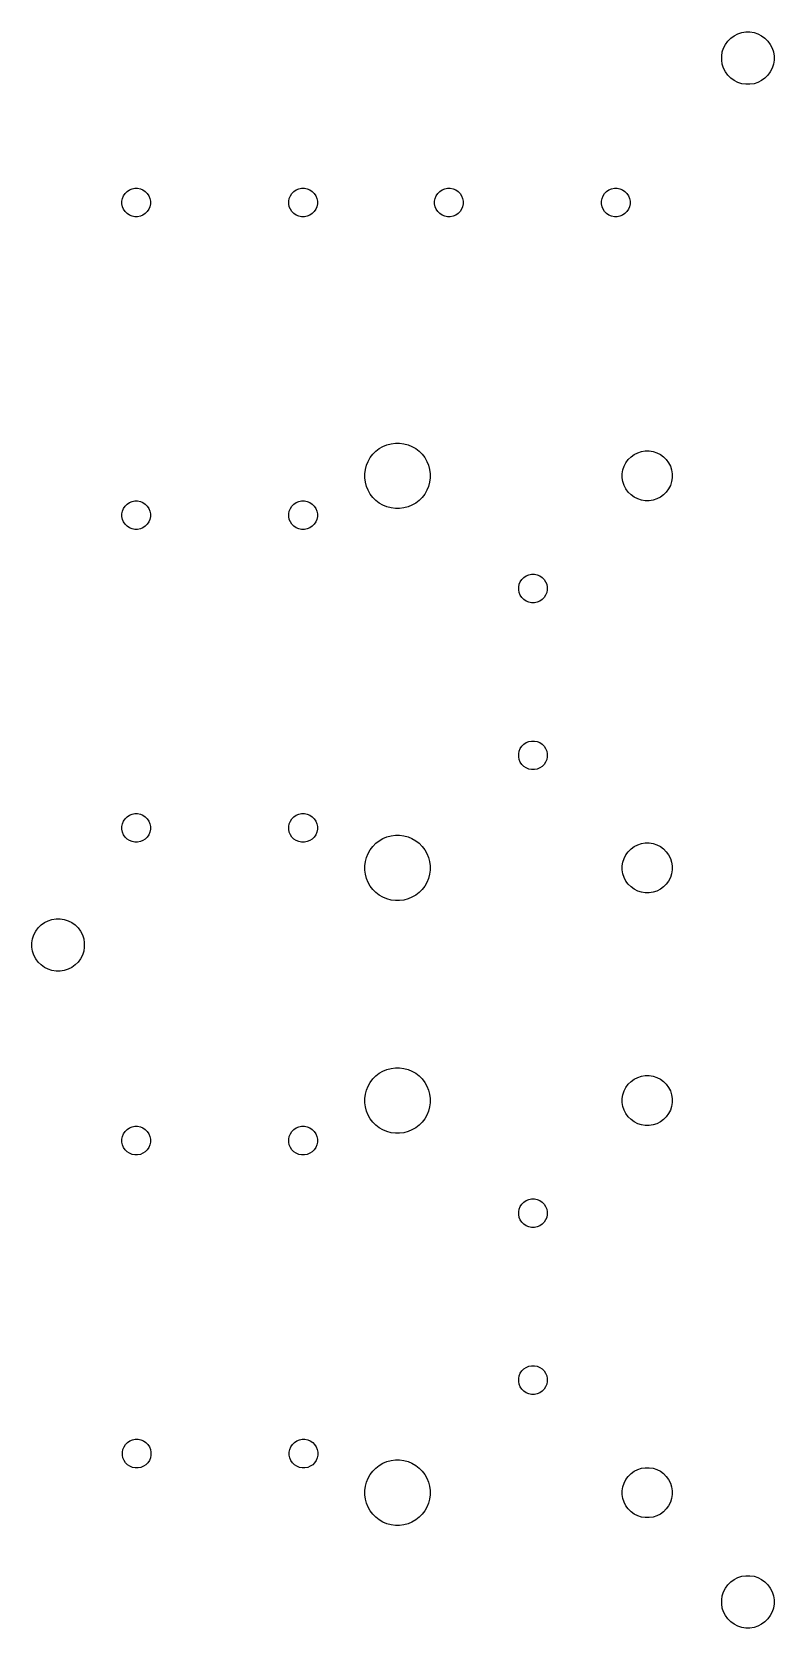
# Model space of a CAD drawing. Extents: x 118.4 to 215.6, y -141.6 to -44.4.
# Drawn here: x 170.4 to 215.6, y -141.6 to -44.4 of the extents above; entities that cross this region are included whole.
import ezdxf

# ---------------------------------------------------------------- set-up
doc = ezdxf.new("R2010")
doc.units = 0
doc.layers.add('BLACK', color=7, linetype='CONTINUOUS')

msp = doc.modelspace()

# ---------------------------------------------------------------- linework, layer by layer
at = {"layer": 'BLACK', "linetype": 'CONTINUOUS'}
for p, q in [((212.960883, -44.78335), (213.164002, -44.635776)), ((213.164002, -44.635776), (213.387707, -44.521793)), ((213.387707, -44.521793), (213.626487, -44.444208)), ((213.626487, -44.444208), (213.874465, -44.404932)), ((213.874465, -44.404932), (214.125535, -44.404932)), ((214.125535, -44.404932), (214.373513, -44.444208)), ((214.373513, -44.444208), (214.612293, -44.521793)), ((214.612293, -44.521793), (214.835998, -44.635776)), ((214.835998, -44.635776), (215.039117, -44.78335)), ((212.404932, -45.874465), (212.444208, -45.626487)), ((212.444208, -45.626487), (212.521793, -45.387707)), ((212.521793, -45.387707), (212.635776, -45.164002)), ((212.635776, -45.164002), (212.78335, -44.960883)), ((212.78335, -44.960883), (212.960883, -44.78335)), ((215.039117, -44.78335), (215.21665, -44.960883)), ((215.21665, -44.960883), (215.364224, -45.164002)), ((215.364224, -45.164002), (215.478207, -45.387707)), ((215.478207, -45.387707), (215.555792, -45.626487)), ((215.555792, -45.626487), (215.595068, -45.874465)), ((212.404932, -46.125535), (212.404932, -45.874465)), ((212.444208, -46.373513), (212.404932, -46.125535)), ((212.521793, -46.612293), (212.444208, -46.373513)), ((212.635776, -46.835998), (212.521793, -46.612293)), ((215.478207, -46.612293), (215.364224, -46.835998)), ((215.555792, -46.373513), (215.478207, -46.612293)), ((215.595068, -46.125535), (215.555792, -46.373513)), ((215.595068, -45.874465), (215.595068, -46.125535)), ((212.78335, -47.039117), (212.635776, -46.835998)), ((212.960883, -47.21665), (212.78335, -47.039117)), ((213.164002, -47.364224), (212.960883, -47.21665)), ((213.387707, -47.478207), (213.164002, -47.364224)), ((213.626487, -47.555792), (213.387707, -47.478207)), ((213.874465, -47.595068), (213.626487, -47.555792)), ((214.125535, -47.595068), (213.874465, -47.595068)), ((214.373513, -47.555792), (214.125535, -47.595068)), ((214.612293, -47.478207), (214.373513, -47.555792)), ((214.835998, -47.364224), (214.612293, -47.478207)), ((215.039117, -47.21665), (214.835998, -47.364224)), ((215.21665, -47.039117), (215.039117, -47.21665)), ((215.364224, -46.835998), (215.21665, -47.039117)), ((175.917227, -54.538001), (175.982869, -54.379528)), ((175.982869, -54.379528), (176.078166, -54.236906)), ((176.078166, -54.236906), (176.199456, -54.115616)), ((176.199456, -54.115616), (176.342078, -54.020319)), ((176.342078, -54.020319), (176.500551, -53.954677)), ((176.500551, -53.954677), (176.668785, -53.921213)), ((176.668785, -53.921213), (176.840315, -53.921213)), ((176.840315, -53.921213), (177.008549, -53.954677)), ((177.008549, -53.954677), (177.167022, -54.020319)), ((177.167022, -54.020319), (177.309644, -54.115616)), ((177.309644, -54.115616), (177.430934, -54.236906)), ((177.430934, -54.236906), (177.526231, -54.379528)), ((177.526231, -54.379528), (177.591873, -54.538001)), ((186.077227, -54.538001), (186.142869, -54.379528)), ((186.142869, -54.379528), (186.238166, -54.236906)), ((186.238166, -54.236906), (186.359456, -54.115616)), ((186.359456, -54.115616), (186.502078, -54.020319)), ((186.502078, -54.020319), (186.660551, -53.954677)), ((186.660551, -53.954677), (186.828785, -53.921213)), ((186.828785, -53.921213), (187.000315, -53.921213)), ((187.000315, -53.921213), (187.168549, -53.954677)), ((187.168549, -53.954677), (187.327022, -54.020319)), ((187.327022, -54.020319), (187.469644, -54.115616)), ((187.469644, -54.115616), (187.590934, -54.236906)), ((187.590934, -54.236906), (187.686231, -54.379528)), ((187.686231, -54.379528), (187.751873, -54.538001)), ((194.957227, -54.538001), (195.022869, -54.379528)), ((195.022869, -54.379528), (195.118166, -54.236906)), ((195.118166, -54.236906), (195.239456, -54.115616)), ((195.239456, -54.115616), (195.382078, -54.020319)), ((195.382078, -54.020319), (195.540551, -53.954677)), ((195.540551, -53.954677), (195.708785, -53.921213)), ((195.708785, -53.921213), (195.880315, -53.921213)), ((195.880315, -53.921213), (196.048549, -53.954677)), ((196.048549, -53.954677), (196.207022, -54.020319)), ((196.207022, -54.020319), (196.349644, -54.115616)), ((196.349644, -54.115616), (196.470934, -54.236906)), ((196.470934, -54.236906), (196.566231, -54.379528)), ((196.566231, -54.379528), (196.631873, -54.538001)), ((205.117227, -54.538001), (205.182869, -54.379528)), ((205.182869, -54.379528), (205.278166, -54.236906)), ((205.278166, -54.236906), (205.399456, -54.115616)), ((205.399456, -54.115616), (205.542078, -54.020319)), ((205.542078, -54.020319), (205.700551, -53.954677)), ((205.700551, -53.954677), (205.868785, -53.921213)), ((205.868785, -53.921213), (206.040315, -53.921213)), ((206.040315, -53.921213), (206.208549, -53.954677)), ((206.208549, -53.954677), (206.367022, -54.020319)), ((206.367022, -54.020319), (206.509644, -54.115616)), ((206.509644, -54.115616), (206.630934, -54.236906)), ((206.630934, -54.236906), (206.726231, -54.379528)), ((206.726231, -54.379528), (206.791873, -54.538001)), ((175.883763, -54.706235), (175.917227, -54.538001)), ((175.883763, -54.877765), (175.883763, -54.706235)), ((175.917227, -55.045999), (175.883763, -54.877765)), ((175.982869, -55.204472), (175.917227, -55.045999)), ((176.078166, -55.347094), (175.982869, -55.204472)), ((176.199456, -55.468384), (176.078166, -55.347094)), ((177.430934, -55.347094), (177.309644, -55.468384)), ((177.526231, -55.204472), (177.430934, -55.347094)), ((177.591873, -55.045999), (177.526231, -55.204472)), ((177.591873, -54.538001), (177.625337, -54.706235)), ((177.625337, -54.877765), (177.591873, -55.045999)), ((177.625337, -54.706235), (177.625337, -54.877765)), ((186.043763, -54.706235), (186.077227, -54.538001)), ((186.043763, -54.877765), (186.043763, -54.706235)), ((186.077227, -55.045999), (186.043763, -54.877765)), ((186.142869, -55.204472), (186.077227, -55.045999)), ((186.238166, -55.347094), (186.142869, -55.204472)), ((186.359456, -55.468384), (186.238166, -55.347094)), ((187.590934, -55.347094), (187.469644, -55.468384)), ((187.686231, -55.204472), (187.590934, -55.347094)), ((187.751873, -55.045999), (187.686231, -55.204472)), ((187.751873, -54.538001), (187.785337, -54.706235)), ((187.785337, -54.877765), (187.751873, -55.045999)), ((187.785337, -54.706235), (187.785337, -54.877765)), ((194.923763, -54.706235), (194.957227, -54.538001)), ((194.923763, -54.877765), (194.923763, -54.706235)), ((194.957227, -55.045999), (194.923763, -54.877765)), ((195.022869, -55.204472), (194.957227, -55.045999)), ((195.118166, -55.347094), (195.022869, -55.204472)), ((195.239456, -55.468384), (195.118166, -55.347094)), ((196.470934, -55.347094), (196.349644, -55.468384)), ((196.566231, -55.204472), (196.470934, -55.347094)), ((196.631873, -55.045999), (196.566231, -55.204472)), ((196.631873, -54.538001), (196.665337, -54.706235)), ((196.665337, -54.877765), (196.631873, -55.045999)), ((196.665337, -54.706235), (196.665337, -54.877765)), ((205.083763, -54.706235), (205.117227, -54.538001)), ((205.083763, -54.877765), (205.083763, -54.706235)), ((205.117227, -55.045999), (205.083763, -54.877765)), ((205.182869, -55.204472), (205.117227, -55.045999)), ((205.278166, -55.347094), (205.182869, -55.204472)), ((205.399456, -55.468384), (205.278166, -55.347094)), ((206.630934, -55.347094), (206.509644, -55.468384)), ((206.726231, -55.204472), (206.630934, -55.347094)), ((206.791873, -55.045999), (206.726231, -55.204472)), ((206.791873, -54.538001), (206.825337, -54.706235)), ((206.825337, -54.877765), (206.791873, -55.045999)), ((206.825337, -54.706235), (206.825337, -54.877765)), ((176.342078, -55.563681), (176.199456, -55.468384)), ((176.500551, -55.629323), (176.342078, -55.563681)), ((176.668785, -55.662787), (176.500551, -55.629323)), ((176.840315, -55.662787), (176.668785, -55.662787)), ((177.008549, -55.629323), (176.840315, -55.662787)), ((177.167022, -55.563681), (177.008549, -55.629323)), ((177.309644, -55.468384), (177.167022, -55.563681)), ((186.502078, -55.563681), (186.359456, -55.468384)), ((186.660551, -55.629323), (186.502078, -55.563681)), ((186.828785, -55.662787), (186.660551, -55.629323)), ((187.000315, -55.662787), (186.828785, -55.662787)), ((187.168549, -55.629323), (187.000315, -55.662787)), ((187.327022, -55.563681), (187.168549, -55.629323)), ((187.469644, -55.468384), (187.327022, -55.563681)), ((195.382078, -55.563681), (195.239456, -55.468384)), ((195.540551, -55.629323), (195.382078, -55.563681)), ((195.708785, -55.662787), (195.540551, -55.629323)), ((195.880315, -55.662787), (195.708785, -55.662787)), ((196.048549, -55.629323), (195.880315, -55.662787)), ((196.207022, -55.563681), (196.048549, -55.629323)), ((196.349644, -55.468384), (196.207022, -55.563681)), ((205.542078, -55.563681), (205.399456, -55.468384)), ((205.700551, -55.629323), (205.542078, -55.563681)), ((205.868785, -55.662787), (205.700551, -55.629323)), ((206.040315, -55.662787), (205.868785, -55.662787)), ((206.208549, -55.629323), (206.040315, -55.662787)), ((206.367022, -55.563681), (206.208549, -55.629323)), ((206.509644, -55.468384), (206.367022, -55.563681)), ((191.164907, -70.11933), (191.34933, -69.934907)), ((191.34933, -69.934907), (191.556249, -69.776133)), ((191.556249, -69.776133), (191.782121, -69.645725)), ((191.782121, -69.645725), (192.023082, -69.545916)), ((192.023082, -69.545916), (192.275009, -69.478412)), ((192.275009, -69.478412), (192.533593, -69.444369)), ((192.533593, -69.444369), (192.794407, -69.444369)), ((192.794407, -69.444369), (193.052991, -69.478412)), ((193.052991, -69.478412), (193.304918, -69.545916)), ((193.304918, -69.545916), (193.545879, -69.645725)), ((193.545879, -69.645725), (193.771751, -69.776133)), ((193.771751, -69.776133), (193.97867, -69.934907)), ((193.97867, -69.934907), (194.163093, -70.11933)), ((207.29079, -70.026008), (207.518229, -69.952108)), ((207.518229, -69.952108), (207.754428, -69.914698)), ((207.754428, -69.914698), (207.993572, -69.914698)), ((207.993572, -69.914698), (208.229771, -69.952108)), ((208.229771, -69.952108), (208.45721, -70.026008)), ((190.708412, -71.045009), (190.775916, -70.793082)), ((190.775916, -70.793082), (190.875725, -70.552121)), ((190.875725, -70.552121), (191.006133, -70.326249)), ((191.006133, -70.326249), (191.164907, -70.11933)), ((194.163093, -70.11933), (194.321867, -70.326249)), ((194.321867, -70.326249), (194.452275, -70.552121)), ((194.452275, -70.552121), (194.552084, -70.793082)), ((194.552084, -70.793082), (194.619588, -71.045009)), ((206.392108, -71.078229), (206.466008, -70.85079)), ((206.466008, -70.85079), (206.574576, -70.637712)), ((206.574576, -70.637712), (206.715141, -70.444241)), ((206.715141, -70.444241), (206.884241, -70.275141)), ((206.884241, -70.275141), (207.077712, -70.134576)), ((207.077712, -70.134576), (207.29079, -70.026008)), ((208.45721, -70.026008), (208.670288, -70.134576)), ((208.670288, -70.134576), (208.863759, -70.275141)), ((208.863759, -70.275141), (209.032859, -70.444241)), ((209.032859, -70.444241), (209.173424, -70.637712)), ((209.173424, -70.637712), (209.281992, -70.85079)), ((209.281992, -70.85079), (209.355892, -71.078229)), ((190.674369, -71.303593), (190.708412, -71.045009)), ((190.674369, -71.564407), (190.674369, -71.303593)), ((190.708412, -71.822991), (190.674369, -71.564407)), ((190.775916, -72.074918), (190.708412, -71.822991)), ((194.619588, -71.822991), (194.552084, -72.074918)), ((194.619588, -71.045009), (194.653631, -71.303593)), ((194.653631, -71.564407), (194.619588, -71.822991)), ((194.653631, -71.303593), (194.653631, -71.564407)), ((206.354698, -71.314428), (206.392108, -71.078229)), ((206.354698, -71.553572), (206.354698, -71.314428)), ((206.392108, -71.789771), (206.354698, -71.553572)), ((206.466008, -72.01721), (206.392108, -71.789771)), ((209.355892, -71.789771), (209.281992, -72.01721)), ((209.355892, -71.078229), (209.393302, -71.314428)), ((209.393302, -71.553572), (209.355892, -71.789771)), ((209.393302, -71.314428), (209.393302, -71.553572)), ((190.875725, -72.315879), (190.775916, -72.074918)), ((191.006133, -72.541751), (190.875725, -72.315879)), ((191.164907, -72.74867), (191.006133, -72.541751)), ((191.34933, -72.933093), (191.164907, -72.74867)), ((194.163093, -72.74867), (193.97867, -72.933093)), ((194.321867, -72.541751), (194.163093, -72.74867)), ((194.452275, -72.315879), (194.321867, -72.541751)), ((194.552084, -72.074918), (194.452275, -72.315879)), ((206.574576, -72.230288), (206.466008, -72.01721)), ((206.715141, -72.423759), (206.574576, -72.230288)), ((206.884241, -72.592859), (206.715141, -72.423759)), ((207.077712, -72.733424), (206.884241, -72.592859)), ((207.29079, -72.841992), (207.077712, -72.733424)), ((207.518229, -72.915892), (207.29079, -72.841992)), ((208.45721, -72.841992), (208.229771, -72.915892)), ((208.670288, -72.733424), (208.45721, -72.841992)), ((208.863759, -72.592859), (208.670288, -72.733424)), ((209.032859, -72.423759), (208.863759, -72.592859)), ((209.173424, -72.230288), (209.032859, -72.423759)), ((209.281992, -72.01721), (209.173424, -72.230288)), ((175.883763, -73.746235), (175.917227, -73.578001)), ((175.883763, -73.917765), (175.883763, -73.746235)), ((175.917227, -73.578001), (175.982869, -73.419528)), ((175.982869, -73.419528), (176.078166, -73.276906)), ((176.078166, -73.276906), (176.199456, -73.155616)), ((176.199456, -73.155616), (176.342078, -73.060319)), ((176.342078, -73.060319), (176.500551, -72.994677)), ((176.500551, -72.994677), (176.668785, -72.961213)), ((176.668785, -72.961213), (176.840315, -72.961213)), ((176.840315, -72.961213), (177.008549, -72.994677)), ((177.008549, -72.994677), (177.167022, -73.060319)), ((177.167022, -73.060319), (177.309644, -73.155616)), ((177.309644, -73.155616), (177.430934, -73.276906)), ((177.430934, -73.276906), (177.526231, -73.419528)), ((177.526231, -73.419528), (177.591873, -73.578001)), ((177.591873, -73.578001), (177.625337, -73.746235)), ((177.625337, -73.746235), (177.625337, -73.917765)), ((186.043763, -73.746235), (186.077227, -73.578001)), ((186.043763, -73.917765), (186.043763, -73.746235)), ((186.077227, -73.578001), (186.142869, -73.419528)), ((186.142869, -73.419528), (186.238166, -73.276906)), ((186.238166, -73.276906), (186.359456, -73.155616)), ((186.359456, -73.155616), (186.502078, -73.060319)), ((186.502078, -73.060319), (186.660551, -72.994677)), ((186.660551, -72.994677), (186.828785, -72.961213)), ((186.828785, -72.961213), (187.000315, -72.961213)), ((187.000315, -72.961213), (187.168549, -72.994677)), ((187.168549, -72.994677), (187.327022, -73.060319)), ((187.327022, -73.060319), (187.469644, -73.155616)), ((187.469644, -73.155616), (187.590934, -73.276906)), ((187.590934, -73.276906), (187.686231, -73.419528)), ((187.686231, -73.419528), (187.751873, -73.578001)), ((187.751873, -73.578001), (187.785337, -73.746235)), ((187.785337, -73.746235), (187.785337, -73.917765)), ((191.556249, -73.091867), (191.34933, -72.933093)), ((191.782121, -73.222275), (191.556249, -73.091867)), ((192.023082, -73.322084), (191.782121, -73.222275)), ((192.275009, -73.389588), (192.023082, -73.322084)), ((192.533593, -73.423631), (192.275009, -73.389588)), ((192.794407, -73.423631), (192.533593, -73.423631)), ((193.052991, -73.389588), (192.794407, -73.423631)), ((193.304918, -73.322084), (193.052991, -73.389588)), ((193.545879, -73.222275), (193.304918, -73.322084)), ((193.771751, -73.091867), (193.545879, -73.222275)), ((193.97867, -72.933093), (193.771751, -73.091867)), ((207.754428, -72.953302), (207.518229, -72.915892)), ((207.993572, -72.953302), (207.754428, -72.953302)), ((208.229771, -72.915892), (207.993572, -72.953302)), ((175.917227, -74.085999), (175.883763, -73.917765)), ((175.982869, -74.244472), (175.917227, -74.085999)), ((176.078166, -74.387094), (175.982869, -74.244472)), ((176.199456, -74.508384), (176.078166, -74.387094)), ((176.342078, -74.603681), (176.199456, -74.508384)), ((176.500551, -74.669323), (176.342078, -74.603681)), ((176.668785, -74.702787), (176.500551, -74.669323)), ((176.840315, -74.702787), (176.668785, -74.702787)), ((177.008549, -74.669323), (176.840315, -74.702787)), ((177.167022, -74.603681), (177.008549, -74.669323)), ((177.309644, -74.508384), (177.167022, -74.603681)), ((177.430934, -74.387094), (177.309644, -74.508384)), ((177.526231, -74.244472), (177.430934, -74.387094)), ((177.591873, -74.085999), (177.526231, -74.244472)), ((177.625337, -73.917765), (177.591873, -74.085999)), ((186.077227, -74.085999), (186.043763, -73.917765)), ((186.142869, -74.244472), (186.077227, -74.085999)), ((186.238166, -74.387094), (186.142869, -74.244472)), ((186.359456, -74.508384), (186.238166, -74.387094)), ((186.502078, -74.603681), (186.359456, -74.508384)), ((186.660551, -74.669323), (186.502078, -74.603681)), ((186.828785, -74.702787), (186.660551, -74.669323)), ((187.000315, -74.702787), (186.828785, -74.702787)), ((187.168549, -74.669323), (187.000315, -74.702787)), ((187.327022, -74.603681), (187.168549, -74.669323)), ((187.469644, -74.508384), (187.327022, -74.603681)), ((187.590934, -74.387094), (187.469644, -74.508384)), ((187.686231, -74.244472), (187.590934, -74.387094)), ((187.751873, -74.085999), (187.686231, -74.244472)), ((187.785337, -73.917765), (187.751873, -74.085999)), ((200.142319, -77.879528), (200.237616, -77.736906)), ((200.237616, -77.736906), (200.358906, -77.615616)), ((200.358906, -77.615616), (200.501528, -77.520319)), ((200.501528, -77.520319), (200.660001, -77.454677)), ((200.660001, -77.454677), (200.828235, -77.421213)), ((200.828235, -77.421213), (200.999765, -77.421213)), ((200.999765, -77.421213), (201.167999, -77.454677)), ((201.167999, -77.454677), (201.326472, -77.520319)), ((201.326472, -77.520319), (201.469094, -77.615616)), ((201.469094, -77.615616), (201.590384, -77.736906)), ((201.590384, -77.736906), (201.685681, -77.879528)), ((200.043213, -78.206235), (200.076677, -78.038001)), ((200.043213, -78.377765), (200.043213, -78.206235)), ((200.076677, -78.545999), (200.043213, -78.377765)), ((200.076677, -78.038001), (200.142319, -77.879528)), ((200.142319, -78.704472), (200.076677, -78.545999)), ((200.237616, -78.847094), (200.142319, -78.704472)), ((201.685681, -78.704472), (201.590384, -78.847094)), ((201.685681, -77.879528), (201.751323, -78.038001)), ((201.751323, -78.545999), (201.685681, -78.704472)), ((201.751323, -78.038001), (201.784787, -78.206235)), ((201.784787, -78.377765), (201.751323, -78.545999)), ((201.784787, -78.206235), (201.784787, -78.377765)), ((200.358906, -78.968384), (200.237616, -78.847094)), ((200.501528, -79.063681), (200.358906, -78.968384)), ((200.660001, -79.129323), (200.501528, -79.063681)), ((200.828235, -79.162787), (200.660001, -79.129323)), ((200.999765, -79.162787), (200.828235, -79.162787)), ((201.167999, -79.129323), (200.999765, -79.162787)), ((201.326472, -79.063681), (201.167999, -79.129323)), ((201.469094, -78.968384), (201.326472, -79.063681)), ((201.590384, -78.847094), (201.469094, -78.968384)), ((200.043213, -88.366235), (200.076677, -88.198001)), ((200.043213, -88.537765), (200.043213, -88.366235)), ((200.076677, -88.198001), (200.142319, -88.039528)), ((200.142319, -88.039528), (200.237616, -87.896906)), ((200.237616, -87.896906), (200.358906, -87.775616)), ((200.358906, -87.775616), (200.501528, -87.680319)), ((200.501528, -87.680319), (200.660001, -87.614677)), ((200.660001, -87.614677), (200.828235, -87.581213)), ((200.828235, -87.581213), (200.999765, -87.581213)), ((200.999765, -87.581213), (201.167999, -87.614677)), ((201.167999, -87.614677), (201.326472, -87.680319)), ((201.326472, -87.680319), (201.469094, -87.775616)), ((201.469094, -87.775616), (201.590384, -87.896906)), ((201.590384, -87.896906), (201.685681, -88.039528)), ((201.685681, -88.039528), (201.751323, -88.198001)), ((201.751323, -88.198001), (201.784787, -88.366235)), ((201.784787, -88.366235), (201.784787, -88.537765)), ((200.076677, -88.705999), (200.043213, -88.537765)), ((200.142319, -88.864472), (200.076677, -88.705999)), ((200.237616, -89.007094), (200.142319, -88.864472)), ((200.358906, -89.128384), (200.237616, -89.007094)), ((200.501528, -89.223681), (200.358906, -89.128384)), ((200.660001, -89.289323), (200.501528, -89.223681)), ((200.828235, -89.322787), (200.660001, -89.289323)), ((200.999765, -89.322787), (200.828235, -89.322787)), ((201.167999, -89.289323), (200.999765, -89.322787)), ((201.326472, -89.223681), (201.167999, -89.289323)), ((201.469094, -89.128384), (201.326472, -89.223681)), ((201.590384, -89.007094), (201.469094, -89.128384)), ((201.685681, -88.864472), (201.590384, -89.007094)), ((201.751323, -88.705999), (201.685681, -88.864472)), ((201.784787, -88.537765), (201.751323, -88.705999)), ((175.982869, -92.459528), (176.078166, -92.316906)), ((176.078166, -92.316906), (176.199456, -92.195616)), ((176.199456, -92.195616), (176.342078, -92.100319)), ((176.342078, -92.100319), (176.500551, -92.034677)), ((176.500551, -92.034677), (176.668785, -92.001213)), ((176.668785, -92.001213), (176.840315, -92.001213)), ((176.840315, -92.001213), (177.008549, -92.034677)), ((177.008549, -92.034677), (177.167022, -92.100319)), ((177.167022, -92.100319), (177.309644, -92.195616)), ((177.309644, -92.195616), (177.430934, -92.316906)), ((177.430934, -92.316906), (177.526231, -92.459528)), ((186.142869, -92.459528), (186.238166, -92.316906)), ((186.238166, -92.316906), (186.359456, -92.195616)), ((186.359456, -92.195616), (186.502078, -92.100319)), ((186.502078, -92.100319), (186.660551, -92.034677)), ((186.660551, -92.034677), (186.828785, -92.001213)), ((186.828785, -92.001213), (187.000315, -92.001213)), ((187.000315, -92.001213), (187.168549, -92.034677)), ((187.168549, -92.034677), (187.327022, -92.100319)), ((187.327022, -92.100319), (187.469644, -92.195616)), ((187.469644, -92.195616), (187.590934, -92.316906)), ((187.590934, -92.316906), (187.686231, -92.459528)), ((175.883763, -92.786235), (175.917227, -92.618001)), ((175.883763, -92.957765), (175.883763, -92.786235)), ((175.917227, -93.125999), (175.883763, -92.957765)), ((175.917227, -92.618001), (175.982869, -92.459528)), ((175.982869, -93.284472), (175.917227, -93.125999)), ((176.078166, -93.427094), (175.982869, -93.284472)), ((177.526231, -93.284472), (177.430934, -93.427094)), ((177.526231, -92.459528), (177.591873, -92.618001)), ((177.591873, -93.125999), (177.526231, -93.284472)), ((177.591873, -92.618001), (177.625337, -92.786235)), ((177.625337, -92.957765), (177.591873, -93.125999)), ((177.625337, -92.786235), (177.625337, -92.957765)), ((186.043763, -92.786235), (186.077227, -92.618001)), ((186.043763, -92.957765), (186.043763, -92.786235)), ((186.077227, -93.125999), (186.043763, -92.957765)), ((186.077227, -92.618001), (186.142869, -92.459528)), ((186.142869, -93.284472), (186.077227, -93.125999)), ((186.238166, -93.427094), (186.142869, -93.284472)), ((187.686231, -93.284472), (187.590934, -93.427094)), ((187.686231, -92.459528), (187.751873, -92.618001)), ((187.751873, -93.125999), (187.686231, -93.284472)), ((187.751873, -92.618001), (187.785337, -92.786235)), ((187.785337, -92.957765), (187.751873, -93.125999)), ((187.785337, -92.786235), (187.785337, -92.957765)), ((176.199456, -93.548384), (176.078166, -93.427094)), ((176.342078, -93.643681), (176.199456, -93.548384)), ((176.500551, -93.709323), (176.342078, -93.643681)), ((176.668785, -93.742787), (176.500551, -93.709323)), ((176.840315, -93.742787), (176.668785, -93.742787)), ((177.008549, -93.709323), (176.840315, -93.742787)), ((177.167022, -93.643681), (177.008549, -93.709323)), ((177.309644, -93.548384), (177.167022, -93.643681)), ((177.430934, -93.427094), (177.309644, -93.548384)), ((186.359456, -93.548384), (186.238166, -93.427094)), ((186.502078, -93.643681), (186.359456, -93.548384)), ((186.660551, -93.709323), (186.502078, -93.643681)), ((186.828785, -93.742787), (186.660551, -93.709323)), ((187.000315, -93.742787), (186.828785, -93.742787)), ((187.168549, -93.709323), (187.000315, -93.742787)), ((187.327022, -93.643681), (187.168549, -93.709323)), ((187.469644, -93.548384), (187.327022, -93.643681)), ((187.590934, -93.427094), (187.469644, -93.548384)), ((190.875725, -94.428121), (191.006133, -94.202249)), ((191.006133, -94.202249), (191.164907, -93.99533)), ((191.164907, -93.99533), (191.34933, -93.810907)), ((191.34933, -93.810907), (191.556249, -93.652133)), ((191.556249, -93.652133), (191.782121, -93.521725)), ((191.782121, -93.521725), (192.023082, -93.421916)), ((192.023082, -93.421916), (192.275009, -93.354412)), ((192.275009, -93.354412), (192.533593, -93.320369)), ((192.533593, -93.320369), (192.794407, -93.320369)), ((192.794407, -93.320369), (193.052991, -93.354412)), ((193.052991, -93.354412), (193.304918, -93.421916)), ((193.304918, -93.421916), (193.545879, -93.521725)), ((193.545879, -93.521725), (193.771751, -93.652133)), ((193.771751, -93.652133), (193.97867, -93.810907)), ((193.97867, -93.810907), (194.163093, -93.99533)), ((194.163093, -93.99533), (194.321867, -94.202249)), ((194.321867, -94.202249), (194.452275, -94.428121)), ((206.715141, -94.320241), (206.884241, -94.151141)), ((206.884241, -94.151141), (207.077712, -94.010576)), ((207.077712, -94.010576), (207.29079, -93.902008)), ((207.29079, -93.902008), (207.518229, -93.828108)), ((207.518229, -93.828108), (207.754428, -93.790698)), ((207.754428, -93.790698), (207.993572, -93.790698)), ((207.993572, -93.790698), (208.229771, -93.828108)), ((208.229771, -93.828108), (208.45721, -93.902008)), ((208.45721, -93.902008), (208.670288, -94.010576)), ((208.670288, -94.010576), (208.863759, -94.151141)), ((208.863759, -94.151141), (209.032859, -94.320241)), ((190.674369, -95.179593), (190.708412, -94.921009)), ((190.674369, -95.440407), (190.674369, -95.179593)), ((190.708412, -94.921009), (190.775916, -94.669082)), ((190.775916, -94.669082), (190.875725, -94.428121)), ((194.452275, -94.428121), (194.552084, -94.669082)), ((194.552084, -94.669082), (194.619588, -94.921009)), ((194.619588, -94.921009), (194.653631, -95.179593)), ((194.653631, -95.179593), (194.653631, -95.440407)), ((206.354698, -95.190428), (206.392108, -94.954229)), ((206.354698, -95.429572), (206.354698, -95.190428)), ((206.392108, -94.954229), (206.466008, -94.72679)), ((206.466008, -94.72679), (206.574576, -94.513712)), ((206.574576, -94.513712), (206.715141, -94.320241)), ((209.032859, -94.320241), (209.173424, -94.513712)), ((209.173424, -94.513712), (209.281992, -94.72679)), ((209.281992, -94.72679), (209.355892, -94.954229)), ((209.355892, -94.954229), (209.393302, -95.190428)), ((209.393302, -95.190428), (209.393302, -95.429572)), ((190.708412, -95.698991), (190.674369, -95.440407)), ((190.775916, -95.950918), (190.708412, -95.698991)), ((190.875725, -96.191879), (190.775916, -95.950918)), ((191.006133, -96.417751), (190.875725, -96.191879)), ((194.452275, -96.191879), (194.321867, -96.417751)), ((194.552084, -95.950918), (194.452275, -96.191879)), ((194.619588, -95.698991), (194.552084, -95.950918)), ((194.653631, -95.440407), (194.619588, -95.698991)), ((206.392108, -95.665771), (206.354698, -95.429572)), ((206.466008, -95.89321), (206.392108, -95.665771)), ((206.574576, -96.106288), (206.466008, -95.89321)), ((206.715141, -96.299759), (206.574576, -96.106288)), ((209.173424, -96.106288), (209.032859, -96.299759)), ((209.281992, -95.89321), (209.173424, -96.106288)), ((209.355892, -95.665771), (209.281992, -95.89321)), ((209.393302, -95.429572), (209.355892, -95.665771)), ((191.164907, -96.62467), (191.006133, -96.417751)), ((191.34933, -96.809093), (191.164907, -96.62467)), ((191.556249, -96.967867), (191.34933, -96.809093)), ((191.782121, -97.098275), (191.556249, -96.967867)), ((192.023082, -97.198084), (191.782121, -97.098275)), ((193.545879, -97.098275), (193.304918, -97.198084)), ((193.771751, -96.967867), (193.545879, -97.098275)), ((193.97867, -96.809093), (193.771751, -96.967867)), ((194.163093, -96.62467), (193.97867, -96.809093)), ((194.321867, -96.417751), (194.163093, -96.62467)), ((206.884241, -96.468859), (206.715141, -96.299759)), ((207.077712, -96.609424), (206.884241, -96.468859)), ((207.29079, -96.717992), (207.077712, -96.609424)), ((207.518229, -96.791892), (207.29079, -96.717992)), ((207.754428, -96.829302), (207.518229, -96.791892)), ((207.993572, -96.829302), (207.754428, -96.829302)), ((208.229771, -96.791892), (207.993572, -96.829302)), ((208.45721, -96.717992), (208.229771, -96.791892)), ((208.670288, -96.609424), (208.45721, -96.717992)), ((208.863759, -96.468859), (208.670288, -96.609424)), ((209.032859, -96.299759), (208.863759, -96.468859)), ((192.275009, -97.265588), (192.023082, -97.198084)), ((192.533593, -97.299631), (192.275009, -97.265588)), ((192.794407, -97.299631), (192.533593, -97.299631)), ((193.052991, -97.265588), (192.794407, -97.299631)), ((193.304918, -97.198084), (193.052991, -97.265588)), ((170.635776, -99.164002), (170.78335, -98.960883)), ((170.78335, -98.960883), (170.960883, -98.78335)), ((170.960883, -98.78335), (171.164002, -98.635776)), ((171.164002, -98.635776), (171.387707, -98.521793)), ((171.387707, -98.521793), (171.626487, -98.444208)), ((171.626487, -98.444208), (171.874465, -98.404932)), ((171.874465, -98.404932), (172.125535, -98.404932)), ((172.125535, -98.404932), (172.373513, -98.444208)), ((172.373513, -98.444208), (172.612293, -98.521793)), ((172.612293, -98.521793), (172.835998, -98.635776)), ((172.835998, -98.635776), (173.039117, -98.78335)), ((173.039117, -98.78335), (173.21665, -98.960883)), ((173.21665, -98.960883), (173.364224, -99.164002)), ((170.404932, -99.874465), (170.444208, -99.626487)), ((170.404932, -100.125535), (170.404932, -99.874465)), ((170.444208, -99.626487), (170.521793, -99.387707)), ((170.521793, -99.387707), (170.635776, -99.164002)), ((173.364224, -99.164002), (173.478207, -99.387707)), ((173.478207, -99.387707), (173.555792, -99.626487)), ((173.555792, -99.626487), (173.595068, -99.874465)), ((173.595068, -99.874465), (173.595068, -100.125535)), ((170.444208, -100.373513), (170.404932, -100.125535)), ((170.521793, -100.612293), (170.444208, -100.373513)), ((170.635776, -100.835998), (170.521793, -100.612293)), ((170.78335, -101.039117), (170.635776, -100.835998)), ((170.960883, -101.21665), (170.78335, -101.039117)), ((173.21665, -101.039117), (173.039117, -101.21665)), ((173.364224, -100.835998), (173.21665, -101.039117)), ((173.478207, -100.612293), (173.364224, -100.835998)), ((173.555792, -100.373513), (173.478207, -100.612293)), ((173.595068, -100.125535), (173.555792, -100.373513)), ((171.164002, -101.364224), (170.960883, -101.21665)), ((171.387707, -101.478207), (171.164002, -101.364224)), ((171.626487, -101.555792), (171.387707, -101.478207)), ((171.874465, -101.595068), (171.626487, -101.555792)), ((172.125535, -101.595068), (171.874465, -101.595068)), ((172.373513, -101.555792), (172.125535, -101.595068)), ((172.612293, -101.478207), (172.373513, -101.555792)), ((172.835998, -101.364224), (172.612293, -101.478207)), ((173.039117, -101.21665), (172.835998, -101.364224)), ((191.34933, -107.974907), (191.556249, -107.816133)), ((191.556249, -107.816133), (191.782121, -107.685725)), ((191.782121, -107.685725), (192.023082, -107.585916)), ((192.023082, -107.585916), (192.275009, -107.518412)), ((192.275009, -107.518412), (192.533593, -107.484369)), ((192.533593, -107.484369), (192.794407, -107.484369)), ((192.794407, -107.484369), (193.052991, -107.518412)), ((193.052991, -107.518412), (193.304918, -107.585916)), ((193.304918, -107.585916), (193.545879, -107.685725)), ((193.545879, -107.685725), (193.771751, -107.816133)), ((193.771751, -107.816133), (193.97867, -107.974907)), ((190.708412, -109.085009), (190.775916, -108.833082)), ((190.775916, -108.833082), (190.875725, -108.592121)), ((190.875725, -108.592121), (191.006133, -108.366249)), ((191.006133, -108.366249), (191.164907, -108.15933)), ((191.164907, -108.15933), (191.34933, -107.974907)), ((193.97867, -107.974907), (194.163093, -108.15933)), ((194.163093, -108.15933), (194.321867, -108.366249)), ((194.321867, -108.366249), (194.452275, -108.592121)), ((194.452275, -108.592121), (194.552084, -108.833082)), ((194.552084, -108.833082), (194.619588, -109.085009)), ((206.466008, -108.89079), (206.574576, -108.677712)), ((206.574576, -108.677712), (206.715141, -108.484241)), ((206.715141, -108.484241), (206.884241, -108.315141)), ((206.884241, -108.315141), (207.077712, -108.174576)), ((207.077712, -108.174576), (207.29079, -108.066008)), ((207.29079, -108.066008), (207.518229, -107.992108)), ((207.518229, -107.992108), (207.754428, -107.954698)), ((207.754428, -107.954698), (207.993572, -107.954698)), ((207.993572, -107.954698), (208.229771, -107.992108)), ((208.229771, -107.992108), (208.45721, -108.066008)), ((208.45721, -108.066008), (208.670288, -108.174576)), ((208.670288, -108.174576), (208.863759, -108.315141)), ((208.863759, -108.315141), (209.032859, -108.484241)), ((209.032859, -108.484241), (209.173424, -108.677712)), ((209.173424, -108.677712), (209.281992, -108.89079)), ((190.674369, -109.343593), (190.708412, -109.085009)), ((190.674369, -109.604407), (190.674369, -109.343593)), ((190.708412, -109.862991), (190.674369, -109.604407)), ((194.619588, -109.085009), (194.653631, -109.343593)), ((194.653631, -109.604407), (194.619588, -109.862991)), ((194.653631, -109.343593), (194.653631, -109.604407)), ((206.354698, -109.354428), (206.392108, -109.118229)), ((206.354698, -109.593572), (206.354698, -109.354428)), ((206.392108, -109.829771), (206.354698, -109.593572)), ((206.392108, -109.118229), (206.466008, -108.89079)), ((209.281992, -108.89079), (209.355892, -109.118229)), ((209.355892, -109.118229), (209.393302, -109.354428)), ((209.393302, -109.593572), (209.355892, -109.829771)), ((209.393302, -109.354428), (209.393302, -109.593572)), ((190.775916, -110.114918), (190.708412, -109.862991)), ((190.875725, -110.355879), (190.775916, -110.114918)), ((191.006133, -110.581751), (190.875725, -110.355879)), ((191.164907, -110.78867), (191.006133, -110.581751)), ((191.34933, -110.973093), (191.164907, -110.78867)), ((194.163093, -110.78867), (193.97867, -110.973093)), ((194.321867, -110.581751), (194.163093, -110.78867)), ((194.452275, -110.355879), (194.321867, -110.581751)), ((194.552084, -110.114918), (194.452275, -110.355879)), ((194.619588, -109.862991), (194.552084, -110.114918)), ((206.466008, -110.05721), (206.392108, -109.829771)), ((206.574576, -110.270288), (206.466008, -110.05721)), ((206.715141, -110.463759), (206.574576, -110.270288)), ((206.884241, -110.632859), (206.715141, -110.463759)), ((207.077712, -110.773424), (206.884241, -110.632859)), ((207.29079, -110.881992), (207.077712, -110.773424)), ((208.670288, -110.773424), (208.45721, -110.881992)), ((208.863759, -110.632859), (208.670288, -110.773424)), ((209.032859, -110.463759), (208.863759, -110.632859)), ((209.173424, -110.270288), (209.032859, -110.463759)), ((209.281992, -110.05721), (209.173424, -110.270288)), ((209.355892, -109.829771), (209.281992, -110.05721)), ((175.883763, -111.826235), (175.917227, -111.658001)), ((175.917227, -111.658001), (175.982869, -111.499528)), ((175.982869, -111.499528), (176.078166, -111.356906)), ((176.078166, -111.356906), (176.199456, -111.235616)), ((176.199456, -111.235616), (176.342078, -111.140319)), ((176.342078, -111.140319), (176.500551, -111.074677)), ((176.500551, -111.074677), (176.668785, -111.041213)), ((176.668785, -111.041213), (176.840315, -111.041213)), ((176.840315, -111.041213), (177.008549, -111.074677)), ((177.008549, -111.074677), (177.167022, -111.140319)), ((177.167022, -111.140319), (177.309644, -111.235616)), ((177.309644, -111.235616), (177.430934, -111.356906)), ((177.430934, -111.356906), (177.526231, -111.499528)), ((177.526231, -111.499528), (177.591873, -111.658001)), ((177.591873, -111.658001), (177.625337, -111.826235)), ((186.043763, -111.826235), (186.077227, -111.658001)), ((186.077227, -111.658001), (186.142869, -111.499528)), ((186.142869, -111.499528), (186.238166, -111.356906)), ((186.238166, -111.356906), (186.359456, -111.235616)), ((186.359456, -111.235616), (186.502078, -111.140319)), ((186.502078, -111.140319), (186.660551, -111.074677)), ((186.660551, -111.074677), (186.828785, -111.041213)), ((186.828785, -111.041213), (187.000315, -111.041213)), ((187.000315, -111.041213), (187.168549, -111.074677)), ((187.168549, -111.074677), (187.327022, -111.140319)), ((187.327022, -111.140319), (187.469644, -111.235616)), ((187.469644, -111.235616), (187.590934, -111.356906)), ((187.590934, -111.356906), (187.686231, -111.499528)), ((187.686231, -111.499528), (187.751873, -111.658001)), ((187.751873, -111.658001), (187.785337, -111.826235)), ((191.556249, -111.131867), (191.34933, -110.973093)), ((191.782121, -111.262275), (191.556249, -111.131867)), ((192.023082, -111.362084), (191.782121, -111.262275)), ((192.275009, -111.429588), (192.023082, -111.362084)), ((192.533593, -111.463631), (192.275009, -111.429588)), ((192.794407, -111.463631), (192.533593, -111.463631)), ((193.052991, -111.429588), (192.794407, -111.463631)), ((193.304918, -111.362084), (193.052991, -111.429588)), ((193.545879, -111.262275), (193.304918, -111.362084)), ((193.771751, -111.131867), (193.545879, -111.262275)), ((193.97867, -110.973093), (193.771751, -111.131867)), ((207.518229, -110.955892), (207.29079, -110.881992)), ((207.754428, -110.993302), (207.518229, -110.955892)), ((207.993572, -110.993302), (207.754428, -110.993302)), ((208.229771, -110.955892), (207.993572, -110.993302)), ((208.45721, -110.881992), (208.229771, -110.955892)), ((175.883763, -111.997765), (175.883763, -111.826235)), ((175.917227, -112.165999), (175.883763, -111.997765)), ((175.982869, -112.324472), (175.917227, -112.165999)), ((176.078166, -112.467094), (175.982869, -112.324472)), ((176.199456, -112.588384), (176.078166, -112.467094)), ((176.342078, -112.683681), (176.199456, -112.588384)), ((176.500551, -112.749323), (176.342078, -112.683681)), ((177.167022, -112.683681), (177.008549, -112.749323)), ((177.309644, -112.588384), (177.167022, -112.683681)), ((177.430934, -112.467094), (177.309644, -112.588384)), ((177.526231, -112.324472), (177.430934, -112.467094)), ((177.591873, -112.165999), (177.526231, -112.324472)), ((177.625337, -111.997765), (177.591873, -112.165999)), ((177.625337, -111.826235), (177.625337, -111.997765)), ((186.043763, -111.997765), (186.043763, -111.826235)), ((186.077227, -112.165999), (186.043763, -111.997765)), ((186.142869, -112.324472), (186.077227, -112.165999)), ((186.238166, -112.467094), (186.142869, -112.324472)), ((186.359456, -112.588384), (186.238166, -112.467094)), ((186.502078, -112.683681), (186.359456, -112.588384)), ((186.660551, -112.749323), (186.502078, -112.683681)), ((187.327022, -112.683681), (187.168549, -112.749323)), ((187.469644, -112.588384), (187.327022, -112.683681)), ((187.590934, -112.467094), (187.469644, -112.588384)), ((187.686231, -112.324472), (187.590934, -112.467094)), ((187.751873, -112.165999), (187.686231, -112.324472)), ((187.785337, -111.997765), (187.751873, -112.165999)), ((187.785337, -111.826235), (187.785337, -111.997765)), ((176.668785, -112.782787), (176.500551, -112.749323)), ((176.840315, -112.782787), (176.668785, -112.782787)), ((177.008549, -112.749323), (176.840315, -112.782787)), ((186.828785, -112.782787), (186.660551, -112.749323)), ((187.000315, -112.782787), (186.828785, -112.782787)), ((187.168549, -112.749323), (187.000315, -112.782787)), ((200.237616, -115.776906), (200.358906, -115.655616)), ((200.358906, -115.655616), (200.501528, -115.560319)), ((200.501528, -115.560319), (200.660001, -115.494677)), ((200.660001, -115.494677), (200.828235, -115.461213)), ((200.828235, -115.461213), (200.999765, -115.461213)), ((200.999765, -115.461213), (201.167999, -115.494677)), ((201.167999, -115.494677), (201.326472, -115.560319)), ((201.326472, -115.560319), (201.469094, -115.655616)), ((201.469094, -115.655616), (201.590384, -115.776906)), ((200.043213, -116.246235), (200.076677, -116.078001)), ((200.043213, -116.417765), (200.043213, -116.246235)), ((200.076677, -116.585999), (200.043213, -116.417765)), ((200.076677, -116.078001), (200.142319, -115.919528)), ((200.142319, -116.744472), (200.076677, -116.585999)), ((200.142319, -115.919528), (200.237616, -115.776906)), ((201.590384, -115.776906), (201.685681, -115.919528)), ((201.685681, -115.919528), (201.751323, -116.078001)), ((201.751323, -116.585999), (201.685681, -116.744472)), ((201.751323, -116.078001), (201.784787, -116.246235)), ((201.784787, -116.417765), (201.751323, -116.585999)), ((201.784787, -116.246235), (201.784787, -116.417765)), ((200.237616, -116.887094), (200.142319, -116.744472)), ((200.358906, -117.008384), (200.237616, -116.887094)), ((200.501528, -117.103681), (200.358906, -117.008384)), ((200.660001, -117.169323), (200.501528, -117.103681)), ((200.828235, -117.202787), (200.660001, -117.169323)), ((200.999765, -117.202787), (200.828235, -117.202787)), ((201.167999, -117.169323), (200.999765, -117.202787)), ((201.326472, -117.103681), (201.167999, -117.169323)), ((201.469094, -117.008384), (201.326472, -117.103681)), ((201.590384, -116.887094), (201.469094, -117.008384)), ((201.685681, -116.744472), (201.590384, -116.887094)), ((200.043213, -126.406235), (200.076677, -126.238001)), ((200.076677, -126.238001), (200.142319, -126.079528)), ((200.142319, -126.079528), (200.237616, -125.936906)), ((200.237616, -125.936906), (200.358906, -125.815616)), ((200.358906, -125.815616), (200.501528, -125.720319)), ((200.501528, -125.720319), (200.660001, -125.654677)), ((200.660001, -125.654677), (200.828235, -125.621213)), ((200.828235, -125.621213), (200.999765, -125.621213)), ((200.999765, -125.621213), (201.167999, -125.654677)), ((201.167999, -125.654677), (201.326472, -125.720319)), ((201.326472, -125.720319), (201.469094, -125.815616)), ((201.469094, -125.815616), (201.590384, -125.936906)), ((201.590384, -125.936906), (201.685681, -126.079528)), ((201.685681, -126.079528), (201.751323, -126.238001)), ((201.751323, -126.238001), (201.784787, -126.406235)), ((200.043213, -126.577765), (200.043213, -126.406235)), ((200.076677, -126.745999), (200.043213, -126.577765)), ((200.142319, -126.904472), (200.076677, -126.745999)), ((200.237616, -127.047094), (200.142319, -126.904472)), ((200.358906, -127.168384), (200.237616, -127.047094)), ((200.501528, -127.263681), (200.358906, -127.168384)), ((200.660001, -127.329323), (200.501528, -127.263681)), ((201.326472, -127.263681), (201.167999, -127.329323)), ((201.469094, -127.168384), (201.326472, -127.263681)), ((201.590384, -127.047094), (201.469094, -127.168384)), ((201.685681, -126.904472), (201.590384, -127.047094)), ((201.751323, -126.745999), (201.685681, -126.904472)), ((201.784787, -126.577765), (201.751323, -126.745999)), ((201.784787, -126.406235), (201.784787, -126.577765)), ((200.828235, -127.362787), (200.660001, -127.329323)), ((200.999765, -127.362787), (200.828235, -127.362787)), ((201.167999, -127.329323), (200.999765, -127.362787)), ((176.229456, -130.295616), (176.372078, -130.200319)), ((176.372078, -130.200319), (176.530551, -130.134677)), ((176.530551, -130.134677), (176.698785, -130.101213)), ((176.698785, -130.101213), (176.870315, -130.101213)), ((176.870315, -130.101213), (177.038549, -130.134677)), ((177.038549, -130.134677), (177.197022, -130.200319)), ((177.197022, -130.200319), (177.339644, -130.295616)), ((186.389456, -130.295616), (186.532078, -130.200319)), ((186.532078, -130.200319), (186.690551, -130.134677)), ((186.690551, -130.134677), (186.858785, -130.101213)), ((186.858785, -130.101213), (187.030315, -130.101213)), ((187.030315, -130.101213), (187.198549, -130.134677)), ((187.198549, -130.134677), (187.357022, -130.200319)), ((187.357022, -130.200319), (187.499644, -130.295616)), ((175.913763, -130.886235), (175.947227, -130.718001)), ((175.913763, -131.057765), (175.913763, -130.886235)), ((175.947227, -131.225999), (175.913763, -131.057765)), ((175.947227, -130.718001), (176.012869, -130.559528)), ((176.012869, -130.559528), (176.108166, -130.416906)), ((176.108166, -130.416906), (176.229456, -130.295616)), ((177.339644, -130.295616), (177.460934, -130.416906)), ((177.460934, -130.416906), (177.556231, -130.559528)), ((177.556231, -130.559528), (177.621873, -130.718001)), ((177.621873, -130.718001), (177.655337, -130.886235)), ((177.655337, -131.057765), (177.621873, -131.225999)), ((177.655337, -130.886235), (177.655337, -131.057765)), ((186.073763, -130.886235), (186.107227, -130.718001)), ((186.073763, -131.057765), (186.073763, -130.886235)), ((186.107227, -131.225999), (186.073763, -131.057765)), ((186.107227, -130.718001), (186.172869, -130.559528)), ((186.172869, -130.559528), (186.268166, -130.416906)), ((186.268166, -130.416906), (186.389456, -130.295616)), ((187.499644, -130.295616), (187.620934, -130.416906)), ((187.620934, -130.416906), (187.716231, -130.559528)), ((187.716231, -130.559528), (187.781873, -130.718001)), ((187.781873, -130.718001), (187.815337, -130.886235)), ((187.815337, -131.057765), (187.781873, -131.225999)), ((187.815337, -130.886235), (187.815337, -131.057765)), ((176.012869, -131.384472), (175.947227, -131.225999)), ((176.108166, -131.527094), (176.012869, -131.384472)), ((176.229456, -131.648384), (176.108166, -131.527094)), ((176.372078, -131.743681), (176.229456, -131.648384)), ((176.530551, -131.809323), (176.372078, -131.743681)), ((176.698785, -131.842787), (176.530551, -131.809323)), ((176.870315, -131.842787), (176.698785, -131.842787)), ((177.038549, -131.809323), (176.870315, -131.842787)), ((177.197022, -131.743681), (177.038549, -131.809323)), ((177.339644, -131.648384), (177.197022, -131.743681)), ((177.460934, -131.527094), (177.339644, -131.648384)), ((177.556231, -131.384472), (177.460934, -131.527094)), ((177.621873, -131.225999), (177.556231, -131.384472)), ((186.172869, -131.384472), (186.107227, -131.225999)), ((186.268166, -131.527094), (186.172869, -131.384472)), ((186.389456, -131.648384), (186.268166, -131.527094)), ((186.532078, -131.743681), (186.389456, -131.648384)), ((186.690551, -131.809323), (186.532078, -131.743681)), ((186.858785, -131.842787), (186.690551, -131.809323)), ((187.030315, -131.842787), (186.858785, -131.842787)), ((187.198549, -131.809323), (187.030315, -131.842787)), ((187.357022, -131.743681), (187.198549, -131.809323)), ((187.499644, -131.648384), (187.357022, -131.743681)), ((187.620934, -131.527094), (187.499644, -131.648384)), ((187.716231, -131.384472), (187.620934, -131.527094)), ((187.781873, -131.225999), (187.716231, -131.384472)), ((191.006133, -132.242249), (191.164907, -132.03533)), ((191.164907, -132.03533), (191.34933, -131.850907)), ((191.34933, -131.850907), (191.556249, -131.692133)), ((191.556249, -131.692133), (191.782121, -131.561725)), ((191.782121, -131.561725), (192.023082, -131.461916)), ((192.023082, -131.461916), (192.275009, -131.394412)), ((192.275009, -131.394412), (192.533593, -131.360369)), ((192.533593, -131.360369), (192.794407, -131.360369)), ((192.794407, -131.360369), (193.052991, -131.394412)), ((193.052991, -131.394412), (193.304918, -131.461916)), ((193.304918, -131.461916), (193.545879, -131.561725)), ((193.545879, -131.561725), (193.771751, -131.692133)), ((193.771751, -131.692133), (193.97867, -131.850907)), ((193.97867, -131.850907), (194.163093, -132.03533)), ((194.163093, -132.03533), (194.321867, -132.242249)), ((206.884241, -132.191141), (207.077712, -132.050576)), ((207.077712, -132.050576), (207.29079, -131.942008)), ((207.29079, -131.942008), (207.518229, -131.868108)), ((207.518229, -131.868108), (207.754428, -131.830698)), ((207.754428, -131.830698), (207.993572, -131.830698)), ((207.993572, -131.830698), (208.229771, -131.868108)), ((208.229771, -131.868108), (208.45721, -131.942008)), ((208.45721, -131.942008), (208.670288, -132.050576)), ((208.670288, -132.050576), (208.863759, -132.191141)), ((190.674369, -133.219593), (190.708412, -132.961009)), ((190.708412, -132.961009), (190.775916, -132.709082)), ((190.775916, -132.709082), (190.875725, -132.468121)), ((190.875725, -132.468121), (191.006133, -132.242249)), ((194.321867, -132.242249), (194.452275, -132.468121)), ((194.452275, -132.468121), (194.552084, -132.709082)), ((194.552084, -132.709082), (194.619588, -132.961009)), ((194.619588, -132.961009), (194.653631, -133.219593)), ((206.354698, -133.230428), (206.392108, -132.994229)), ((206.392108, -132.994229), (206.466008, -132.76679)), ((206.466008, -132.76679), (206.574576, -132.553712)), ((206.574576, -132.553712), (206.715141, -132.360241)), ((206.715141, -132.360241), (206.884241, -132.191141)), ((208.863759, -132.191141), (209.032859, -132.360241)), ((209.032859, -132.360241), (209.173424, -132.553712)), ((209.173424, -132.553712), (209.281992, -132.76679)), ((209.281992, -132.76679), (209.355892, -132.994229)), ((209.355892, -132.994229), (209.393302, -133.230428)), ((190.674369, -133.480407), (190.674369, -133.219593)), ((190.708412, -133.738991), (190.674369, -133.480407)), ((190.775916, -133.990918), (190.708412, -133.738991)), ((190.875725, -134.231879), (190.775916, -133.990918)), ((194.552084, -133.990918), (194.452275, -134.231879)), ((194.619588, -133.738991), (194.552084, -133.990918)), ((194.653631, -133.480407), (194.619588, -133.738991)), ((194.653631, -133.219593), (194.653631, -133.480407)), ((206.354698, -133.469572), (206.354698, -133.230428)), ((206.392108, -133.705771), (206.354698, -133.469572)), ((206.466008, -133.93321), (206.392108, -133.705771)), ((206.574576, -134.146288), (206.466008, -133.93321)), ((209.281992, -133.93321), (209.173424, -134.146288)), ((209.355892, -133.705771), (209.281992, -133.93321)), ((209.393302, -133.469572), (209.355892, -133.705771)), ((209.393302, -133.230428), (209.393302, -133.469572)), ((191.006133, -134.457751), (190.875725, -134.231879)), ((191.164907, -134.66467), (191.006133, -134.457751)), ((191.34933, -134.849093), (191.164907, -134.66467)), ((191.556249, -135.007867), (191.34933, -134.849093)), ((191.782121, -135.138275), (191.556249, -135.007867)), ((193.771751, -135.007867), (193.545879, -135.138275)), ((193.97867, -134.849093), (193.771751, -135.007867)), ((194.163093, -134.66467), (193.97867, -134.849093)), ((194.321867, -134.457751), (194.163093, -134.66467)), ((194.452275, -134.231879), (194.321867, -134.457751)), ((206.715141, -134.339759), (206.574576, -134.146288)), ((206.884241, -134.508859), (206.715141, -134.339759)), ((207.077712, -134.649424), (206.884241, -134.508859)), ((207.29079, -134.757992), (207.077712, -134.649424)), ((207.518229, -134.831892), (207.29079, -134.757992)), ((207.754428, -134.869302), (207.518229, -134.831892)), ((207.993572, -134.869302), (207.754428, -134.869302)), ((208.229771, -134.831892), (207.993572, -134.869302)), ((208.45721, -134.757992), (208.229771, -134.831892)), ((208.670288, -134.649424), (208.45721, -134.757992)), ((208.863759, -134.508859), (208.670288, -134.649424)), ((209.032859, -134.339759), (208.863759, -134.508859)), ((209.173424, -134.146288), (209.032859, -134.339759)), ((192.023082, -135.238084), (191.782121, -135.138275)), ((192.275009, -135.305588), (192.023082, -135.238084)), ((192.533593, -135.339631), (192.275009, -135.305588)), ((192.794407, -135.339631), (192.533593, -135.339631)), ((193.052991, -135.305588), (192.794407, -135.339631)), ((193.304918, -135.238084), (193.052991, -135.305588)), ((193.545879, -135.138275), (193.304918, -135.238084)), ((212.635776, -139.164002), (212.78335, -138.960883)), ((212.78335, -138.960883), (212.960883, -138.78335)), ((212.960883, -138.78335), (213.164002, -138.635776)), ((213.164002, -138.635776), (213.387707, -138.521793)), ((213.387707, -138.521793), (213.626487, -138.444208)), ((213.626487, -138.444208), (213.874465, -138.404932)), ((213.874465, -138.404932), (214.125535, -138.404932)), ((214.125535, -138.404932), (214.373513, -138.444208)), ((214.373513, -138.444208), (214.612293, -138.521793)), ((214.612293, -138.521793), (214.835998, -138.635776)), ((214.835998, -138.635776), (215.039117, -138.78335)), ((215.039117, -138.78335), (215.21665, -138.960883)), ((215.21665, -138.960883), (215.364224, -139.164002)), ((212.404932, -139.874465), (212.444208, -139.626487)), ((212.404932, -140.125535), (212.404932, -139.874465)), ((212.444208, -139.626487), (212.521793, -139.387707)), ((212.521793, -139.387707), (212.635776, -139.164002)), ((215.364224, -139.164002), (215.478207, -139.387707)), ((215.478207, -139.387707), (215.555792, -139.626487)), ((215.555792, -139.626487), (215.595068, -139.874465)), ((215.595068, -139.874465), (215.595068, -140.125535)), ((212.444208, -140.373513), (212.404932, -140.125535)), ((212.521793, -140.612293), (212.444208, -140.373513)), ((212.635776, -140.835998), (212.521793, -140.612293)), ((212.78335, -141.039117), (212.635776, -140.835998)), ((215.364224, -140.835998), (215.21665, -141.039117)), ((215.478207, -140.612293), (215.364224, -140.835998)), ((215.555792, -140.373513), (215.478207, -140.612293)), ((215.595068, -140.125535), (215.555792, -140.373513)), ((212.960883, -141.21665), (212.78335, -141.039117)), ((213.164002, -141.364224), (212.960883, -141.21665)), ((213.387707, -141.478207), (213.164002, -141.364224)), ((213.626487, -141.555792), (213.387707, -141.478207)), ((213.874465, -141.595068), (213.626487, -141.555792)), ((214.125535, -141.595068), (213.874465, -141.595068)), ((214.373513, -141.555792), (214.125535, -141.595068)), ((214.612293, -141.478207), (214.373513, -141.555792)), ((214.835998, -141.364224), (214.612293, -141.478207)), ((215.039117, -141.21665), (214.835998, -141.364224)), ((215.21665, -141.039117), (215.039117, -141.21665))]:
    msp.add_line(p, q, dxfattribs=at)

doc.saveas('drawing.dxf')
